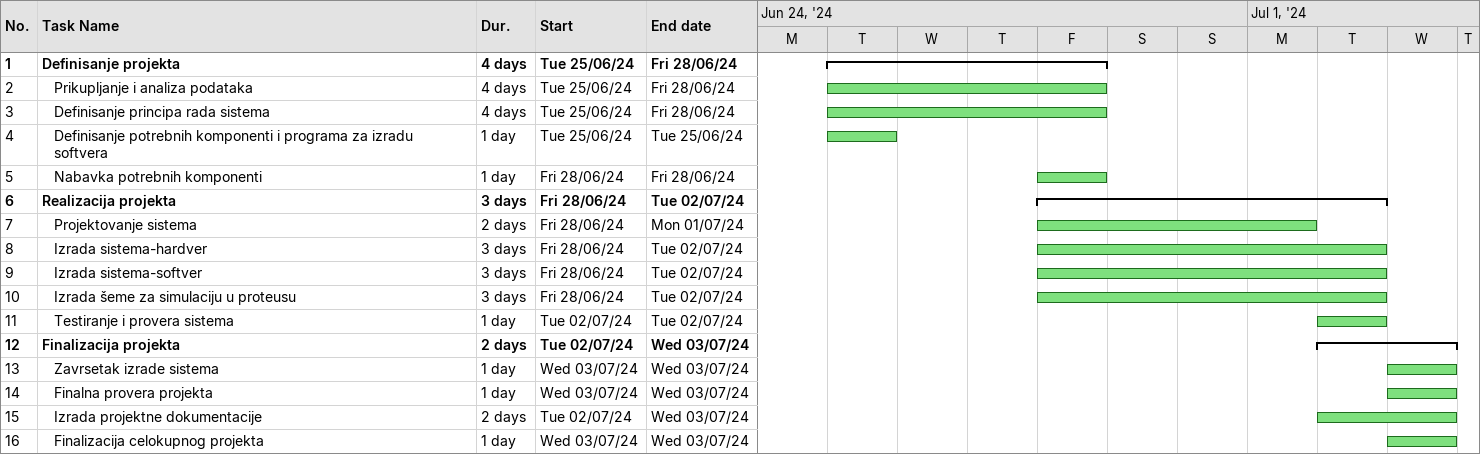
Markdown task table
| ID | Level | Task | Duration | Start | Finish |
|---|---|---|---|---|---|
| 1 | 1 | **Definisanje projekta** | 4d | 2024-06-25 | 2024-06-28 |
| 2 | 2 | Prikupljanje i analiza podataka | 4d | 2024-06-25 | 2024-06-28 |
| 3 | 2 | Definisanje principa rada sistema | 4d | 2024-06-25 | 2024-06-28 |
| 4 | 2 | Definisanje potrebnih komponenti i programa za izradu softvera | 1d | 2024-06-25 | 2024-06-25 |
| 5 | 2 | Nabavka potrebnih komponenti | 1d | 2024-06-28 | 2024-06-28 |
| 6 | 1 | **Realizacija projekta** | 3d | 2024-06-28 | 2024-07-02 |
| 7 | 2 | Projektovanje sistema | 2d | 2024-06-28 | 2024-07-01 |
| 8 | 2 | Izrada sistema-hardver | 3d | 2024-06-28 | 2024-07-02 |
| 9 | 2 | Izrada sistema-softver | 3d | 2024-06-28 | 2024-07-02 |
| 10 | 2 | Izrada šeme za simulaciju u proteusu | 3d | 2024-06-28 | 2024-07-02 |
| 11 | 2 | Testiranje i provera sistema | 1d | 2024-07-02 | 2024-07-02 |
| 12 | 1 | **Finalizacija projekta** | 2d | 2024-07-02 | 2024-07-03 |
| 13 | 2 | Zavrsetak izrade sistema | 1d | 2024-07-03 | 2024-07-03 |
| 14 | 2 | Finalna provera projekta | 1d | 2024-07-03 | 2024-07-03 |
| 15 | 2 | Izrada projektne dokumentacije | 2d | 2024-07-02 | 2024-07-03 |
| 16 | 2 | Finalizacija celokupnog projekta | 1d | 2024-07-03 | 2024-07-03 |
